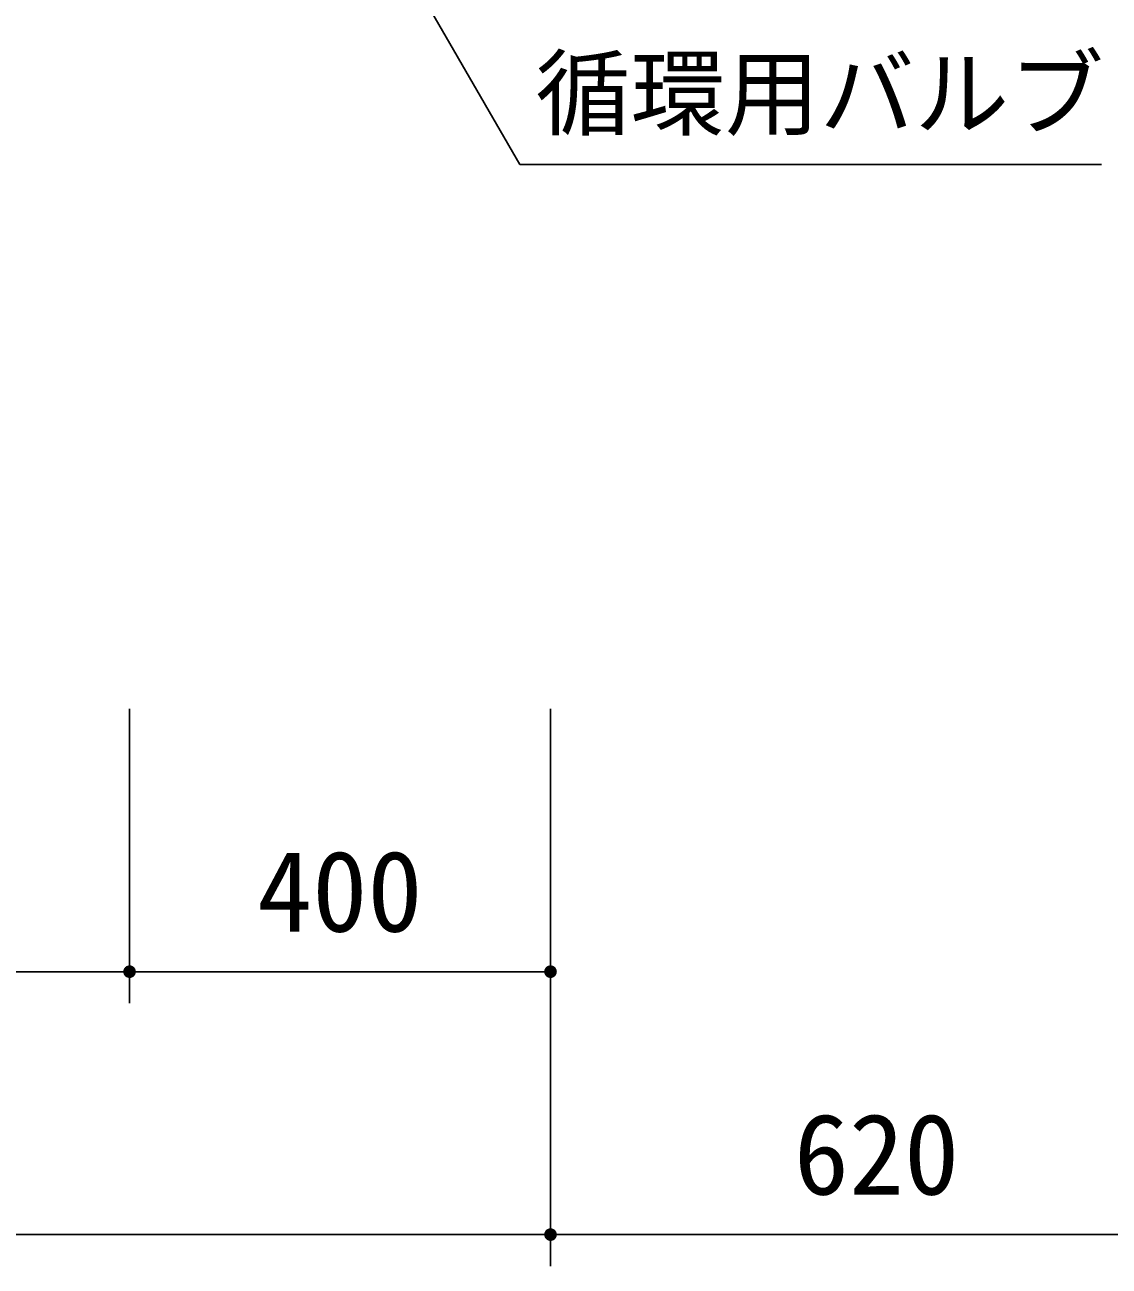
# Model space of a CAD drawing. Units: millimetres, scale not verified. Extents: x -8910 to 8910, y -6308 to 6308.
# Drawn here: x -4561 to -3530, y 62 to 1243 of the extents above; entities that cross this region are included whole.
import ezdxf
from ezdxf.enums import TextEntityAlignment as Align

# ---------------------------------------------------------------- set-up
doc = ezdxf.new("R2010")
doc.units = ezdxf.units.MM
doc.header["$LTSCALE"] = 30
doc.layers.add('0-0_製作', color=5, linetype='Continuous', lineweight=25)
doc.layers.add('0-5_空気管', color=3, linetype='Continuous', lineweight=25)
doc.styles.add('ＭＳ ゴシック', font='')
doc.styles.get('ＭＳ ゴシック').set_extended_font_data('MS Gothic')

msp = doc.modelspace()

# ---------------------------------------------------------------- linework, layer by layer
at = {"layer": '0-0_製作', "color": 2}
for p, q in [((-4461.28, 312.45), (-4461.28, 592.45)), ((-4061.26, 62.45), (-4061.26, 592.45))]:
    msp.add_line(p, q, dxfattribs=at)
at = {"layer": '0-0_製作'}
for points in [[(-4467.17, 343.58), (-4467.28, 342.45), (-4467.27, 342.83)], [(-4467.17, 343.58), (-4461.28, 342.45), (-4467.28, 342.45)], [(-4461.28, 342.45), (-4467.23, 341.7), (-4467.28, 342.45)], [(-4461.28, 342.45), (-4467.09, 340.96), (-4467.23, 341.7)], [(-4466.98, 344.31), (-4461.28, 342.45), (-4467.17, 343.58)], [(-4461.28, 342.45), (-4466.86, 340.25), (-4467.09, 340.96)], [(-4466.71, 345.01), (-4461.28, 342.45), (-4466.98, 344.31)], [(-4461.28, 342.45), (-4466.54, 339.56), (-4466.86, 340.25)], [(-4466.34, 345.67), (-4461.28, 342.45), (-4466.71, 345.01)], [(-4461.28, 342.45), (-4466.13, 338.93), (-4466.54, 339.56)], [(-4465.9, 346.28), (-4461.28, 342.45), (-4466.34, 345.67)], [(-4461.28, 342.45), (-4465.65, 338.35), (-4466.13, 338.93)], [(-4465.38, 346.83), (-4461.28, 342.45), (-4465.9, 346.28)], [(-4461.28, 342.45), (-4465.1, 337.83), (-4465.65, 338.35)], [(-4464.8, 347.31), (-4461.28, 342.45), (-4465.38, 346.83)], [(-4461.28, 342.45), (-4464.49, 337.39), (-4465.1, 337.83)], [(-4464.17, 347.71), (-4461.28, 342.45), (-4464.8, 347.31)], [(-4461.28, 342.45), (-4463.83, 337.03), (-4464.49, 337.39)], [(-4463.49, 348.03), (-4461.28, 342.45), (-4464.17, 347.71)], [(-4461.28, 342.45), (-4463.13, 336.75), (-4463.83, 337.03)], [(-4462.77, 348.27), (-4461.28, 342.45), (-4463.49, 348.03)], [(-4461.28, 342.45), (-4462.4, 336.56), (-4463.13, 336.75)], [(-4462.03, 348.41), (-4461.28, 342.45), (-4462.77, 348.27)], [(-4461.28, 342.45), (-4461.65, 336.47), (-4462.4, 336.56)], [(-4461.28, 348.45), (-4461.28, 342.45), (-4462.03, 348.41)], [(-4461.28, 336.45), (-4461.65, 336.47), (-4461.28, 342.45)], [(-4460.9, 348.44), (-4461.28, 342.45), (-4461.28, 348.45)], [(-4460.15, 348.35), (-4461.28, 342.45), (-4460.9, 348.44)], [(-4460.15, 348.35), (-4455.28, 342.45), (-4461.28, 342.45)], [(-4455.28, 342.45), (-4461.28, 336.45), (-4461.28, 342.45)], [(-4455.28, 342.45), (-4460.53, 336.5), (-4461.28, 336.45)], [(-4455.28, 342.45), (-4459.79, 336.64), (-4460.53, 336.5)], [(-4459.42, 348.16), (-4455.28, 342.45), (-4460.15, 348.35)], [(-4455.28, 342.45), (-4459.07, 336.88), (-4459.79, 336.64)], [(-4458.72, 347.88), (-4455.28, 342.45), (-4459.42, 348.16)], [(-4455.28, 342.45), (-4458.39, 337.2), (-4459.07, 336.88)], [(-4458.06, 347.52), (-4455.28, 342.45), (-4458.72, 347.88)], [(-4455.28, 342.45), (-4457.75, 337.6), (-4458.39, 337.2)], [(-4457.45, 347.08), (-4455.28, 342.45), (-4458.06, 347.52)], [(-4455.28, 342.45), (-4457.17, 338.08), (-4457.75, 337.6)], [(-4456.9, 346.56), (-4455.28, 342.45), (-4457.45, 347.08)], [(-4455.28, 342.45), (-4456.65, 338.63), (-4457.17, 338.08)], [(-4456.42, 345.98), (-4455.28, 342.45), (-4456.9, 346.56)], [(-4455.28, 342.45), (-4456.21, 339.24), (-4456.65, 338.63)], [(-4456.02, 345.34), (-4455.28, 342.45), (-4456.42, 345.98)], [(-4455.28, 342.45), (-4455.85, 339.9), (-4456.21, 339.24)], [(-4455.7, 344.66), (-4455.28, 342.45), (-4456.02, 345.34)], [(-4455.28, 342.45), (-4455.57, 340.6), (-4455.85, 339.9)], [(-4455.47, 343.95), (-4455.28, 342.45), (-4455.7, 344.66)], [(-4455.28, 342.45), (-4455.38, 341.33), (-4455.57, 340.6)], [(-4455.32, 343.21), (-4455.28, 342.45), (-4455.47, 343.95)], [(-4455.28, 342.45), (-4455.29, 342.08), (-4455.38, 341.33)], [(-4067.16, 343.58), (-4067.26, 342.45), (-4067.25, 342.83)], [(-4067.16, 343.58), (-4061.26, 342.45), (-4067.26, 342.45)], [(-4061.26, 342.45), (-4067.22, 341.7), (-4067.26, 342.45)], [(-4061.26, 342.45), (-4067.08, 340.96), (-4067.22, 341.7)], [(-4066.97, 344.31), (-4061.26, 342.45), (-4067.16, 343.58)], [(-4061.26, 342.45), (-4066.84, 340.25), (-4067.08, 340.96)], [(-4066.69, 345.01), (-4061.26, 342.45), (-4066.97, 344.31)], [(-4061.26, 342.45), (-4066.52, 339.56), (-4066.84, 340.25)], [(-4066.33, 345.67), (-4061.26, 342.45), (-4066.69, 345.01)], [(-4061.26, 342.45), (-4066.12, 338.93), (-4066.52, 339.56)], [(-4065.89, 346.28), (-4061.26, 342.45), (-4066.33, 345.67)], [(-4061.26, 342.45), (-4065.64, 338.35), (-4066.12, 338.93)], [(-4065.37, 346.83), (-4061.26, 342.45), (-4065.89, 346.28)], [(-4061.26, 342.45), (-4065.09, 337.83), (-4065.64, 338.35)], [(-4064.79, 347.31), (-4061.26, 342.45), (-4065.37, 346.83)], [(-4061.26, 342.45), (-4064.48, 337.39), (-4065.09, 337.83)], [(-4064.16, 347.71), (-4061.26, 342.45), (-4064.79, 347.31)], [(-4061.26, 342.45), (-4063.82, 337.03), (-4064.48, 337.39)], [(-4063.47, 348.03), (-4061.26, 342.45), (-4064.16, 347.71)], [(-4061.26, 342.45), (-4063.12, 336.75), (-4063.82, 337.03)], [(-4062.76, 348.27), (-4061.26, 342.45), (-4063.47, 348.03)], [(-4061.26, 342.45), (-4062.39, 336.56), (-4063.12, 336.75)], [(-4062.02, 348.41), (-4061.26, 342.45), (-4062.76, 348.27)], [(-4061.26, 342.45), (-4061.64, 336.47), (-4062.39, 336.56)], [(-4061.26, 348.45), (-4061.26, 342.45), (-4062.02, 348.41)], [(-4061.26, 336.45), (-4061.64, 336.47), (-4061.26, 342.45)], [(-4060.89, 348.44), (-4061.26, 342.45), (-4061.26, 348.45)], [(-4060.14, 348.35), (-4061.26, 342.45), (-4060.89, 348.44)], [(-4060.14, 348.35), (-4055.26, 342.45), (-4061.26, 342.45)], [(-4055.26, 342.45), (-4061.26, 336.45), (-4061.26, 342.45)], [(-4055.26, 342.45), (-4060.51, 336.5), (-4061.26, 336.45)], [(-4055.26, 342.45), (-4059.77, 336.64), (-4060.51, 336.5)], [(-4059.41, 348.16), (-4055.26, 342.45), (-4060.14, 348.35)], [(-4055.26, 342.45), (-4059.06, 336.88), (-4059.77, 336.64)], [(-4058.71, 347.88), (-4055.26, 342.45), (-4059.41, 348.16)], [(-4055.26, 342.45), (-4058.37, 337.2), (-4059.06, 336.88)], [(-4058.05, 347.52), (-4055.26, 342.45), (-4058.71, 347.88)], [(-4055.26, 342.45), (-4057.74, 337.6), (-4058.37, 337.2)], [(-4057.44, 347.08), (-4055.26, 342.45), (-4058.05, 347.52)], [(-4055.26, 342.45), (-4057.16, 338.08), (-4057.74, 337.6)], [(-4056.89, 346.56), (-4055.26, 342.45), (-4057.44, 347.08)], [(-4055.26, 342.45), (-4056.64, 338.63), (-4057.16, 338.08)], [(-4056.41, 345.98), (-4055.26, 342.45), (-4056.89, 346.56)], [(-4055.26, 342.45), (-4056.2, 339.24), (-4056.64, 338.63)], [(-4056.01, 345.34), (-4055.26, 342.45), (-4056.41, 345.98)], [(-4055.26, 342.45), (-4055.84, 339.9), (-4056.2, 339.24)], [(-4055.69, 344.66), (-4055.26, 342.45), (-4056.01, 345.34)], [(-4055.26, 342.45), (-4055.56, 340.6), (-4055.84, 339.9)], [(-4055.45, 343.95), (-4055.26, 342.45), (-4055.69, 344.66)], [(-4055.26, 342.45), (-4055.37, 341.33), (-4055.56, 340.6)], [(-4055.31, 343.21), (-4055.26, 342.45), (-4055.45, 343.95)], [(-4055.26, 342.45), (-4055.28, 342.08), (-4055.37, 341.33)], [(-4066.69, 95.01), (-4061.26, 92.45), (-4066.97, 94.31)], [(-4066.33, 95.67), (-4061.26, 92.45), (-4066.69, 95.01)], [(-4065.89, 96.28), (-4061.26, 92.45), (-4066.33, 95.67)], [(-4065.37, 96.83), (-4061.26, 92.45), (-4065.89, 96.28)], [(-4064.79, 97.31), (-4061.26, 92.45), (-4065.37, 96.83)], [(-4064.16, 97.71), (-4061.26, 92.45), (-4064.79, 97.31)], [(-4063.47, 98.03), (-4061.26, 92.45), (-4064.16, 97.71)], [(-4062.76, 98.27), (-4061.26, 92.45), (-4063.47, 98.03)], [(-4062.02, 98.41), (-4061.26, 92.45), (-4062.76, 98.27)], [(-4061.26, 98.45), (-4061.26, 92.45), (-4062.02, 98.41)], [(-4060.89, 98.44), (-4061.26, 92.45), (-4061.26, 98.45)], [(-4060.89, 98.44), (-4055.26, 92.45), (-4061.26, 92.45)], [(-4060.14, 98.35), (-4055.26, 92.45), (-4060.89, 98.44)], [(-4059.41, 98.16), (-4055.26, 92.45), (-4060.14, 98.35)], [(-4058.71, 97.88), (-4055.26, 92.45), (-4059.41, 98.16)], [(-4058.05, 97.52), (-4055.26, 92.45), (-4058.71, 97.88)], [(-4057.44, 97.08), (-4055.26, 92.45), (-4058.05, 97.52)], [(-4056.89, 96.56), (-4055.26, 92.45), (-4057.44, 97.08)], [(-4056.41, 95.98), (-4055.26, 92.45), (-4056.89, 96.56)], [(-4056.01, 95.34), (-4055.26, 92.45), (-4056.41, 95.98)], [(-4055.69, 94.66), (-4055.26, 92.45), (-4056.01, 95.34)], [(-4055.45, 93.95), (-4055.26, 92.45), (-4055.69, 94.66)], [(-4067.25, 92.83), (-4061.26, 92.45), (-4067.26, 92.45)], [(-4061.26, 92.45), (-4067.22, 91.7), (-4067.26, 92.45)], [(-4067.16, 93.58), (-4061.26, 92.45), (-4067.25, 92.83)], [(-4061.26, 92.45), (-4067.08, 90.96), (-4067.22, 91.7)], [(-4066.97, 94.31), (-4061.26, 92.45), (-4067.16, 93.58)], [(-4061.26, 92.45), (-4066.84, 90.25), (-4067.08, 90.96)], [(-4061.26, 92.45), (-4066.52, 89.56), (-4066.84, 90.25)], [(-4061.26, 92.45), (-4066.12, 88.93), (-4066.52, 89.56)], [(-4061.26, 92.45), (-4065.64, 88.35), (-4066.12, 88.93)], [(-4061.26, 92.45), (-4065.09, 87.83), (-4065.64, 88.35)], [(-4061.26, 92.45), (-4064.48, 87.39), (-4065.09, 87.83)], [(-4061.26, 92.45), (-4063.82, 87.03), (-4064.48, 87.39)], [(-4061.26, 92.45), (-4063.12, 86.75), (-4063.82, 87.03)], [(-4061.26, 92.45), (-4062.39, 86.56), (-4063.12, 86.75)], [(-4061.26, 92.45), (-4061.64, 86.47), (-4062.39, 86.56)], [(-4061.26, 92.45), (-4061.26, 86.45), (-4061.64, 86.47)], [(-4055.26, 92.45), (-4061.26, 86.45), (-4061.26, 92.45)], [(-4055.26, 92.45), (-4060.51, 86.5), (-4061.26, 86.45)], [(-4055.26, 92.45), (-4059.77, 86.64), (-4060.51, 86.5)], [(-4055.26, 92.45), (-4059.06, 86.88), (-4059.77, 86.64)], [(-4055.26, 92.45), (-4058.37, 87.2), (-4059.06, 86.88)], [(-4055.26, 92.45), (-4057.74, 87.6), (-4058.37, 87.2)], [(-4055.26, 92.45), (-4057.16, 88.08), (-4057.74, 87.6)], [(-4055.26, 92.45), (-4056.64, 88.63), (-4057.16, 88.08)], [(-4055.26, 92.45), (-4056.2, 89.24), (-4056.64, 88.63)], [(-4055.26, 92.45), (-4055.84, 89.9), (-4056.2, 89.24)], [(-4055.26, 92.45), (-4055.56, 90.6), (-4055.84, 89.9)], [(-4055.26, 92.45), (-4055.37, 91.33), (-4055.56, 90.6)], [(-4055.31, 93.21), (-4055.26, 92.45), (-4055.45, 93.95)], [(-4055.26, 92.45), (-4055.28, 92.08), (-4055.37, 91.33)]]:
    msp.add_solid(points, dxfattribs=at)
at = {"layer": '0-5_空気管'}
for p in [(-4434.25, 1705.34), (-3537.58, 1109.85)]:
    msp.add_line(p, (-4090.44, 1109.85), dxfattribs=at)
at = {"layer": '0-5_空気管', "color": 2}
for p, q in [((-4861.27, 342.45), (-4461.28, 342.45)), ((-4461.28, 342.45), (-4061.26, 342.45)), ((-6271.26, 92.45), (-4061.26, 92.45)), ((-4061.26, 92.45), (-3441.27, 92.45))]:
    msp.add_line(p, q, dxfattribs=at)

# ---------------------------------------------------------------- texts
at = {"layer": '0-0_製作', "color": 4, "style": 'ＭＳ ゴシック'}
for s, p in [('400', (-4340.02, 357.45)), ('620', (-3830.02, 107.45))]:
    msp.add_text(s, height=76.98, dxfattribs=at).set_placement(p, align=Align.BOTTOM_LEFT)
at = {"layer": '0-5_空気管', "color": 4, "style": 'ＭＳ ゴシック'}
msp.add_text('循環用バルブ', height=65.98, dxfattribs=at).set_placement((-4075.44, 1124.85), align=Align.BOTTOM_LEFT)

doc.saveas('drawing.dxf')
